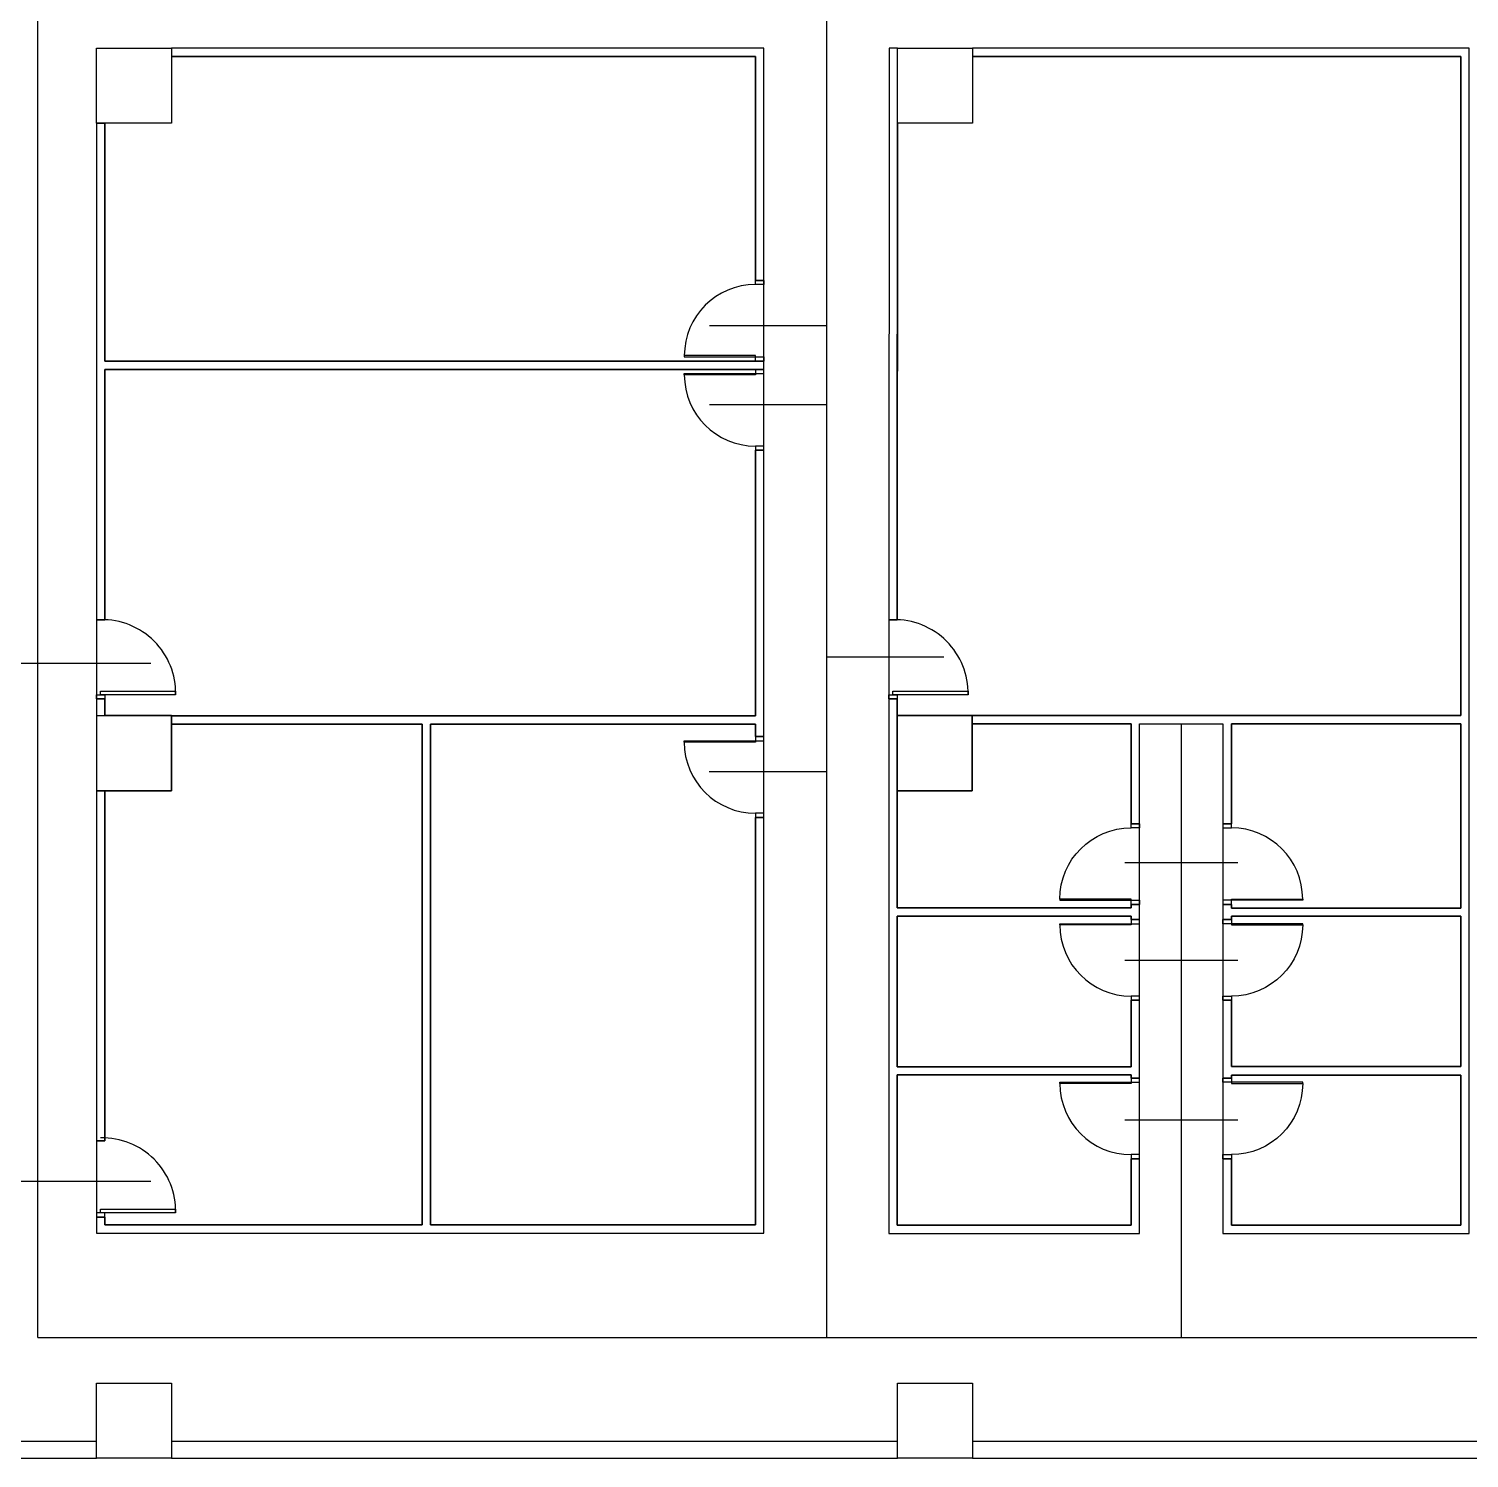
# Model space of a CAD drawing. Header units: centimetres. Extents: x -586 to 10005, y 2072 to 5664.
# Drawn here: x 294 to 2020, y 2157 to 3870 of the extents above; entities that cross this region are included whole.
import ezdxf

# ---------------------------------------------------------------- set-up
doc = ezdxf.new("R2010")
doc.units = ezdxf.units.CM
doc.header["$MEASUREMENT"] = 0
for name, color, linetype in [('Doors', 4, 'Continuous'), ('Offices', 50, 'Continuous'), ('Path', 3, 'Continuous'), ('Walls', 6, 'Continuous')]:
    doc.layers.add(name, color=color, linetype=linetype)

# ---------------------------------------------------------------- blocks, each defined once
blk = doc.blocks.new('A$Ceff24fad')
at = {"layer": 'Doors'}
for points in [[(85.3, 91.8), (85.3, 90.3), (0, 90.3), (0, 91.8)], [(85.3, 91.8), (95.5, 91.8), (95.5, 96.8), (85.3, 96.8)], [(85.3, 0), (95.5, 0), (95.5, 5), (85.3, 5)]]:
    blk.add_lwpolyline(points, close=True, dxfattribs=at)
blk.add_arc((85.3, 90.3), 85.3, 180, 270, dxfattribs=at)

msp = doc.modelspace()

# ---------------------------------------------------------------- linework, layer by layer
at = {"layer": 'Doors'}
for points in [[(1164.3, 3568.9), (1174.5, 3568.9), (1174.5, 3563.9), (1164.3, 3563.9)], [(1164.3, 3477.2), (1164.3, 3478.7), (1079, 3478.7), (1079, 3477.2)], [(1164.3, 3477.2), (1174.5, 3477.2), (1174.5, 3472.2), (1164.3, 3472.2)], [(1164.3, 3457.2), (1164.3, 3455.6), (1079, 3455.6), (1079, 3457.2)], [(1164.3, 3457.2), (1174.5, 3457.2), (1174.5, 3462.2), (1164.3, 3462.2)], [(1164.3, 3365.4), (1174.5, 3365.4), (1174.5, 3370.4), (1164.3, 3370.4)], [(379.5, 3076.6), (469.5, 3076.6), (469.5, 3072.2), (379.5, 3072.2)], [(1329, 3076.6), (1419, 3076.6), (1419, 3072.2), (1329, 3072.2)], [(374.8, 3072.2), (384.8, 3072.2), (384.8, 3067.2), (374.8, 3067.2)], [(1324.2, 3072.2), (1334.2, 3072.2), (1334.2, 3067.2), (1324.2, 3067.2)], [(1164.2, 3017), (1174.4, 3017), (1174.4, 3022), (1164.2, 3022)], [(1164.2, 3017), (1164.2, 3015.5), (1078.9, 3015.5), (1078.9, 3017)], [(1164.2, 2925.3), (1174.4, 2925.3), (1174.4, 2930.3), (1164.2, 2930.3)], [(384.5, 2451.1), (374.5, 2451.1), (374.5, 2446.1), (384.5, 2446.1)], [(379.5, 2455.5), (469.5, 2455.5), (469.5, 2451.1), (379.5, 2451.1)]]:
    msp.add_lwpolyline(points, close=True, dxfattribs=at)
for centre, radius, start, end in [((1164.3, 3478.7), 85.3, 90, 180), ((1164.3, 3455.6), 85.3, 180, 270), ((381.7, 3074.4), 87.8, 358.5646, 91.4354), ((1331.2, 3074.4), 87.8, 358.5646, 91.4354), ((1164.2, 3015.5), 85.3, 180, 270), ((381.7, 2453.3), 87.8, 358.5646, 91.4354)]:
    msp.add_arc(centre, radius, start, end, dxfattribs=at)
at = {"layer": 'Offices'}
for points in [[(1164.3, 3837.1), (464.5, 3837.1), (464.5, 3757.2), (384.5, 3757.2), (384.5, 3472.2), (1174.5, 3472.2), (1174.5, 3568.9), (1164.3, 3568.9)], [(1164.2, 3365.4), (1174.5, 3365.4), (1174.5, 3462.1), (384.5, 3462.1), (384.5, 3162.2), (374.5, 3162.2), (374.5, 3067.2), (384.8, 3067.2), (384.8, 3047.2), (464.5, 3047.2), (464.5, 3047.1), (1164.2, 3047.1)], [(764.8, 3037.1), (464.5, 3037.1), (464.5, 2957.2), (384.5, 2957.2), (384.5, 2537.7), (374.5, 2537.7), (374.5, 2446.1), (384.5, 2446.1), (384.5, 2436.8), (764.8, 2436.8)], [(1164.3, 2925.3), (1174.5, 2925.3), (1174.5, 3022), (1164.3, 3022), (1164.3, 3037.1), (774.8, 3037.1), (774.8, 2436.8), (1164.3, 2436.8)]]:
    msp.add_lwpolyline(points, close=True, dxfattribs=at)
at = {"layer": 'Offices', "color": 11, "true_color": 0xf27172}
for points in [[(2009.4, 3837.2), (1559.5, 3837.1), (1549.5, 3837.1), (1424.5, 3837.1), (1424.5, 3757.2), (1334.4, 3757.2), (1334, 3162.2), (1324, 3162.2), (1324, 3067.2), (1334.2, 3067.2), (1334.1, 3047.2), (1424.1, 3047.2), (2009.4, 3047.2), (2009.4, 3426.3), (2009.4, 3436.3)], [(1614.3, 3037.2), (1424.1, 3037.2), (1424.1, 2957.2), (1334.2, 2957.2), (1334.2, 2816.8), (1614.3, 2816.8), (1614.3, 2820.9), (1624.5, 2820.9), (1624.5, 2917.7), (1614.3, 2917.7)], [(2009.5, 3037.2), (1734.7, 3037.2), (1734.7, 2917.7), (1724.5, 2917.7), (1724.5, 2820.9), (1734.7, 2820.9), (1734.7, 2816.4), (2009.5, 2816.4)], [(1624.5, 2802.8), (1614.3, 2802.8), (1614.3, 2806.8), (1334.2, 2806.8), (1334.2, 2626.4), (1614.3, 2626.4), (1614.3, 2706), (1624.5, 2706)], [(2009.5, 2806.8), (1734.7, 2806.8), (1734.7, 2802.8), (1724.5, 2802.8), (1724.5, 2706), (1734.7, 2706), (1734.7, 2626.8), (2009.5, 2626.8)], [(1624.5, 2612.8), (1614.3, 2612.8), (1614.3, 2616.8), (1334.2, 2616.8), (1334.2, 2436.4), (1614.3, 2436.4), (1614.3, 2516), (1624.5, 2516)], [(2009.5, 2616.4), (1734.7, 2616.4), (1734.7, 2612.8), (1724.5, 2612.8), (1724.5, 2516), (1734.7, 2516), (1734.7, 2436.4), (2009.5, 2436.4)]]:
    msp.add_lwpolyline(points, close=True, dxfattribs=at)
at = {"layer": 'Path'}
for p, q in [((304.5, 2302), (304.5, 3957.2)), ((1249.5, 3957.2), (1249.5, 2302)), ((1249.5, 3514.5), (1109, 3514.5)), ((1249.5, 3419.8), (1109, 3419.8)), ((304.5, 3109.5), (169.2, 3109.5)), ((439.8, 3109.5), (304.5, 3109.5)), ((1390, 3117.3), (1249.5, 3117.3)), ((1674.5, 3037.2), (1674.5, 2302)), ((1249.4, 2979.7), (1108.9, 2979.7)), ((1674.5, 2870.9), (1606.9, 2870.9)), ((1742.1, 2870.9), (1674.5, 2870.9)), ((1674.5, 2753.7), (1606.9, 2753.7)), ((1742.1, 2753.7), (1674.5, 2753.7)), ((1674.5, 2562.5), (1606.9, 2562.5)), ((1742.1, 2562.5), (1674.5, 2562.5)), ((304.5, 2488.9), (169.2, 2488.9)), ((439.8, 2488.9), (304.5, 2488.9)), ((304.5, 2302), (2667.9, 2302))]:
    msp.add_line(p, q, dxfattribs=at)
at = {"layer": 'Walls'}
for points in [[(464.5, 3757.2), (374.5, 3757.2), (374.5, 3847.2), (464.5, 3847.2)], [(1174.5, 3847.2), (464.5, 3847.2), (464.5, 3837.1), (1164.3, 3837.1), (1164.3, 3568.9), (1174.5, 3568.9), (1174.5, 3837.1)], [(1334.5, 3847.2), (1324.5, 3847.2), (1324, 3162.2), (1334, 3162.2)], [(1424.5, 3757.2), (1334.5, 3757.2), (1334.5, 3847.2), (1424.5, 3847.2)], [(2019.5, 3847.2), (1424.5, 3847.2), (1424.5, 3837.1), (1549.5, 3837.1), (1559.5, 3837.1), (2009.4, 3837.2), (2009.4, 3436.3), (2009.4, 3426.3), (2009.4, 3047.2), (1424.1, 3047.2), (1424.1, 3037.2), (1614.3, 3037.2), (1614.3, 2917.7), (1624.5, 2917.7), (1624.5, 3037.2), (1724.5, 3037.2), (1724.5, 2917.7), (1734.7, 2917.7), (1734.7, 3037.2), (2009.5, 3037.2), (2009.5, 2816.4), (1734.7, 2816.4), (1734.7, 2820.9), (1724.5, 2820.9), (1724.5, 2802.8), (1734.7, 2802.8), (1734.7, 2806.8), (2009.5, 2806.8), (2009.5, 2626.8), (1734.7, 2626.8), (1734.7, 2706), (1724.5, 2706), (1724.5, 2612.8), (1734.7, 2612.8), (1734.7, 2616.4), (2009.5, 2616.4), (2009.5, 2436.4), (1734.7, 2436.4), (1734.7, 2516), (1724.5, 2516), (1724.5, 2426.4), (2019.5, 2426.4), (2019.5, 2816.4), (2019.5, 3037.2), (2019.5, 3037.2)], [(384.5, 3757.1), (374.5, 3757.1), (374.5, 3472.2), (374.5, 3462.1), (374.5, 3462.1), (374.5, 3162.2), (384.5, 3162.2), (384.5, 3462.1), (1174.5, 3462.1), (1174.5, 3472.2), (384.5, 3472.2)], [(1174.5, 3047.1), (1174.5, 3365.4), (1164.2, 3365.4), (1164.2, 3047.1), (464.5, 3047.1), (464.5, 3037.1), (764.8, 3037.1), (764.8, 2436.8), (384.5, 2436.8), (384.5, 2446.1), (374.5, 2446.1), (374.5, 2436.8), (374.5, 2426.8), (1174.5, 2426.8), (1174.5, 2436.8), (1174.4, 2436.8), (1174.4, 2925.3), (1164.3, 2925.3), (1164.3, 2436.8), (774.8, 2436.8), (774.8, 3037.1), (1164.3, 3037.1), (1164.3, 3022), (1174.4, 3022), (1174.4, 3037.1)], [(384.8, 3067.2), (374.8, 3067.2), (374.8, 3047.2), (384.8, 3047.2)], [(1624.5, 2820.9), (1614.3, 2820.9), (1614.3, 2816.8), (1334.2, 2816.8), (1334.2, 2957.2), (1334.1, 2957.2), (1334.1, 3047.2), (1334.2, 3067.2), (1324.2, 3067.2), (1324.2, 2426.4), (1624.5, 2426.4), (1624.5, 2516), (1614.3, 2516), (1614.3, 2436.4), (1334.2, 2436.4), (1334.2, 2616.8), (1614.3, 2616.8), (1614.3, 2612.8), (1624.5, 2612.8), (1624.5, 2706), (1614.3, 2706), (1614.3, 2626.4), (1334.2, 2626.4), (1334.2, 2806.8), (1614.3, 2806.8), (1614.3, 2802.8), (1624.5, 2802.8)], [(-240.5, 3047.1), (-260.5, 3047.1), (-495.5, 3047.1), (-495.5, 3027.1), (-260.5, 3027.1), (-260.5, 2157.1), (374.5, 2157.1), (374.5, 2177.1), (-240.5, 2177.1), (-240.5, 2426.8), (-240.5, 2426.8), (-240.5, 2436.8)], [(464.5, 3047.2), (384.8, 3047.2), (384.8, 3047.1), (374.5, 3047.1), (374.5, 2957.2), (384.5, 2957.2), (464.5, 2957.2)], [(1424.1, 3047.2), (1334.2, 3047.2), (1334.2, 2957.2), (1424.1, 2957.2)], [(384.5, 2957.2), (374.5, 2957.2), (374.5, 2537.7), (384.5, 2537.7)], [(464.5, 2157.1), (374.5, 2157.1), (374.5, 2247.1), (464.5, 2247.1)], [(1424.5, 2157.1), (1334.5, 2157.1), (1334.5, 2247.1), (1424.5, 2247.1)], [(464.5, 2157.1), (1334.5, 2157.1), (1334.5, 2177.1), (464.5, 2177.1)], [(1424.5, 2157.1), (2294.5, 2157.1), (2294.5, 2177.1), (1424.5, 2177.1)]]:
    msp.add_lwpolyline(points, close=True, dxfattribs=at)

# ---------------------------------------------------------------- block references
at = {"layer": 'Doors', "xscale": -1, "rotation": 180}
msp.add_blockref('A$Ceff24fad', (1529, 2917.7), dxfattribs=at)
at = {"layer": 'Doors', "rotation": 180}
msp.add_blockref('A$Ceff24fad', (1820, 2917.7), dxfattribs=at)
at = {"layer": 'Doors'}
for p in [(1529, 2706), (1529, 2516)]:
    msp.add_blockref('A$Ceff24fad', p, dxfattribs=at)
at = {"layer": 'Doors', "xscale": -1}
for p in [(1820, 2706), (1820, 2516)]:
    msp.add_blockref('A$Ceff24fad', p, dxfattribs=at)

doc.saveas('drawing.dxf')
